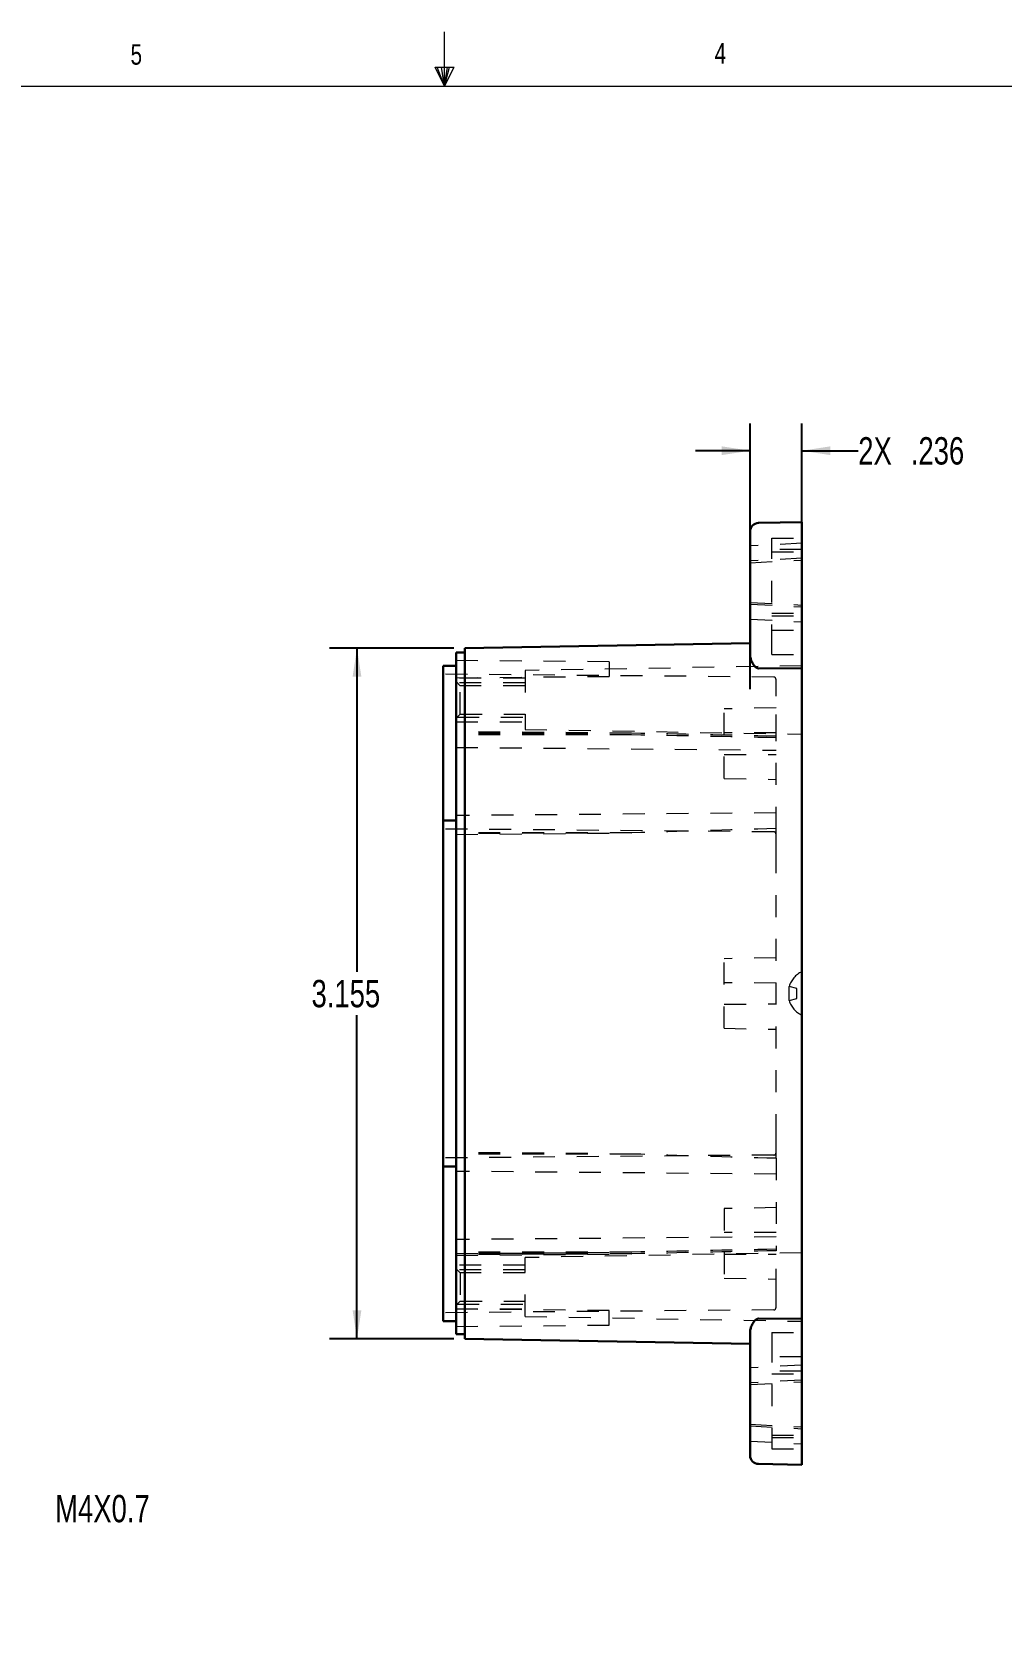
# Model space of a CAD drawing. Header units: inches. Extents: x 0.3 to 21.8, y 0.2 to 16.9.
# Drawn here: x 9.14 to 13.57, y 9.64 to 16.91 of the extents above; entities that cross this region are included whole.
import ezdxf

# ---------------------------------------------------------------- set-up
doc = ezdxf.new("R2010")
doc.units = ezdxf.units.IN
doc.header["$MEASUREMENT"] = 0
doc.linetypes.add('HIDDEN', pattern=[0.075, 0.05, -0.025])
doc.layers.add('SLD-0', color=7, linetype='Continuous')
doc.styles.add('SLDTEXTSTYLE1', font='TXT', dxfattribs={"width": 0.75})
doc.dimstyles.new('SLDDIMSTYLE1', dxfattribs={"dimtxt": 0.125, "dimasz": 0.13, "dimexe": 0, "dimexo": 0.0625, "dimgap": 0.03125, "dimtad": 0, "dimtih": 1, "dimtoh": 1, "dimdec": 3, "dimrnd": 1e-09, "dimzin": 12, "dimdsep": 46, "dimtxsty": 'SLDTEXTSTYLE1', "dimsah": 1, "dimcen": 0, "dimadec": 0, "dimazin": 3, "dimtfac": 1, "dimtdec": 3, "dimtofl": 0, "dimtmove": 0, "dimatfit": 3, "dimfxl": 0, "dimfrac": 2, "dimtolj": 1, "dimtzin": 12, "dimarcsym": 0})
doc.dimstyles.new('SLDDIMSTYLE2', dxfattribs={"dimtxt": 0.125, "dimasz": 0.13, "dimexe": 0, "dimexo": 0.0625, "dimgap": 0.03125, "dimtad": 0, "dimtih": 1, "dimtoh": 1, "dimdec": 6, "dimrnd": 1e-09, "dimzin": 12, "dimdsep": 46, "dimtxsty": 'SLDTEXTSTYLE1', "dimsah": 1, "dimcen": 0, "dimadec": 0, "dimazin": 3, "dimtfac": 1, "dimtdec": 3, "dimtofl": 0, "dimtmove": 0, "dimatfit": 3, "dimfxl": 0, "dimfrac": 2, "dimtolj": 1, "dimtzin": 12, "dimarcsym": 0})
doc.dimstyles.new('SLDDIMSTYLE3', dxfattribs={"dimtxt": 0.125, "dimasz": 0.13, "dimexe": 0, "dimexo": 0.0625, "dimgap": 0.03125, "dimtad": 0, "dimtih": 1, "dimtoh": 1, "dimdec": 3, "dimrnd": 1e-09, "dimzin": 12, "dimdsep": 46, "dimtxsty": 'SLDTEXTSTYLE1', "dimsah": 1, "dimcen": 0.09, "dimadec": 0, "dimazin": 3, "dimtfac": 1, "dimtdec": 3, "dimtofl": 0, "dimtmove": 0, "dimatfit": 3, "dimfxl": 0, "dimfrac": 2, "dimtolj": 1, "dimtzin": 12, "dimarcsym": 0})
doc.dimstyles.new('SLDDIMSTYLE7', dxfattribs={"dimtxt": 0.125, "dimasz": 0.13, "dimexe": 0, "dimexo": 0.0625, "dimgap": 0.03125, "dimtad": 0, "dimtih": 1, "dimtoh": 1, "dimdec": 3, "dimrnd": 1e-09, "dimzin": 12, "dimdsep": 46, "dimtxsty": 'SLDTEXTSTYLE1', "dimsah": 1, "dimcen": 0.09, "dimadec": 0, "dimazin": 3, "dimtfac": 1, "dimtdec": 3, "dimtmove": 0, "dimatfit": 0, "dimfxl": 0, "dimfrac": 2, "dimtolj": 1, "dimtzin": 12, "dimarcsym": 0})

# ---------------------------------------------------------------- blocks, each defined once
blk = doc.blocks.new('_D_1')
at = {"layer": 'SLD-0'}
for p, q in [((6.8302, 13.7681), (8.122, 15.0608)), ((8.122, 15.0608), (8.3473, 15.0608))]:
    blk.add_line(p, q, dxfattribs=at)
blk.add_solid([(6.8302, 13.7681), (6.9363, 13.8459), (6.908, 13.8742)], dxfattribs=at)
at = {"layer": 'SLD-0', "char_height": 0.125, "attachment_point": 1, "style": 'SLDTEXTSTYLE1'}
for s, insert in [('6X', (8.4098, 15.1246)), ('%%c', (8.6499, 15.1227)), ('.318', (8.8384, 15.1227))]:
    blk.add_mtext(s, dxfattribs=dict(at, insert=insert))
blk = doc.blocks.new('_D_2')
at = {"layer": 'SLD-0'}
for p, q in [((7.2612, 11.1113), (7.5988, 10.1605)), ((7.5988, 10.1605), (7.7488, 10.1605))]:
    blk.add_line(p, q, dxfattribs=at)
blk.add_solid([(7.2612, 11.1113), (7.2858, 10.9821), (7.3235, 10.9955)], dxfattribs=at)
at = {"layer": 'SLD-0', "char_height": 0.125, "attachment_point": 1, "style": 'SLDTEXTSTYLE1'}
for s, insert in [('4X BRASS INSERT:', (7.8738, 10.2224)), ('M4X0.7', (9.244, 10.2224))]:
    blk.add_mtext(s, dxfattribs=dict(at, insert=insert))
blk = doc.blocks.new('_D_32')
at = {"layer": 'SLD-0'}
for p, q in [((11.0652, 14.0913), (10.498, 14.0913)), ((10.623, 14.0913), (10.623, 12.613)), ((10.623, 10.9363), (10.623, 12.4146)), ((11.0652, 10.9363), (10.498, 10.9363))]:
    blk.add_line(p, q, dxfattribs=at)
for points in [[(10.623, 14.0913), (10.603, 13.9613), (10.643, 13.9613)], [(10.623, 10.9363), (10.643, 11.0663), (10.603, 11.0663)]]:
    blk.add_solid(points, dxfattribs=at)
at = {"layer": 'SLD-0', "insert": (10.4153, 12.5758), "char_height": 0.125, "attachment_point": 1, "style": 'SLDTEXTSTYLE1'}
blk.add_mtext('3.155', dxfattribs=at)
blk = doc.blocks.new('_D_33')
at = {"layer": 'SLD-0'}
for p, q in [((12.4194, 13.9051), (12.4194, 15.119)), ((12.6556, 13.9051), (12.6556, 15.119)), ((12.4194, 14.994), (12.1694, 14.994)), ((12.6556, 14.994), (12.9133, 14.994))]:
    blk.add_line(p, q, dxfattribs=at)
for points in [[(12.4194, 14.994), (12.2894, 15.014), (12.2894, 14.974)], [(12.6556, 14.994), (12.7856, 14.974), (12.7856, 15.014)]]:
    blk.add_solid(points, dxfattribs=at)
at = {"layer": 'SLD-0', "char_height": 0.125, "attachment_point": 1, "style": 'SLDTEXTSTYLE1'}
for s, insert in [('2X', (12.9133, 15.0559)), ('.236', (13.1534, 15.0559))]:
    blk.add_mtext(s, dxfattribs=dict(at, insert=insert))

msp = doc.modelspace()

# ---------------------------------------------------------------- linework, layer by layer
at = {"color": 7, "linetype": 'Continuous', "lineweight": 0}
for p, q in [((11.0228799, 16.6606007), (11.0228799, 16.9082963)), ((10.9809047, 16.7462204), (11.0669961, 16.7462204)), ((11.0228799, 16.6606007), (10.9809047, 16.7462204)), ((11.0228799, 16.6606007), (10.9890704, 16.7462204)), ((11.0228799, 16.6606007), (11.0085518, 16.7462204)), ((11.0228799, 16.6606007), (11.0358258, 16.7462204)), ((11.0228799, 16.6606007), (11.0459562, 16.7462204)), ((11.0228799, 16.6606007), (11.0669961, 16.7462204)), ((0.5228799, 16.6606007), (21.5228799, 16.6606007))]:
    msp.add_line(p, q, dxfattribs=at)
at = {"color": 7, "linetype": 'Continuous', "lineweight": 30}
for p, q in [((12.419371, 14.5103518), (12.419371, 14.624522)), ((12.458054, 14.6638861), (12.6555915, 14.6673342)), ((12.6555915, 14.6673342), (12.6555915, 14.5214324)), ((12.419371, 14.0594182), (12.419371, 14.5103518)), ((12.6555915, 14.5214324), (12.6555915, 14.0005473)), ((12.419371, 14.1140993), (11.1151584, 14.0913342)), ((11.0757883, 13.8551137), (11.0757883, 14.0713342)), ((11.0757883, 14.0713342), (11.1151584, 14.0713342)), ((11.1151584, 13.8551137), (11.1151584, 14.0913342)), ((11.0167332, 14.0112411), (11.0757883, 14.0117565)), ((11.0167332, 13.8720428), (11.0167332, 14.0112411)), ((12.458054, 13.9991089), (12.6555915, 14.0005473)), ((12.6555915, 13.8551137), (12.6555915, 14.0005473)), ((11.0167332, 13.490342), (11.0167332, 13.8720428)), ((11.0757883, 11.1725546), (11.0757883, 13.8551137)), ((11.1151584, 11.1725546), (11.1151584, 13.8551137)), ((12.6555915, 11.1725546), (12.6555915, 13.8551137)), ((11.0167332, 13.3037608), (11.0167332, 13.490342)), ((11.0167332, 13.3037608), (11.0757883, 13.3042762)), ((11.0167332, 13.1645625), (11.0167332, 13.3037608)), ((11.0167332, 11.8631058), (11.0167332, 13.1645625)), ((11.0167332, 11.7239075), (11.0167332, 11.8631058)), ((11.0167332, 11.7239075), (11.0757883, 11.7233922)), ((11.0167332, 11.5373263), (11.0167332, 11.7239075)), ((11.0167332, 11.1556255), (11.0167332, 11.5373263)), ((11.0167332, 11.0164272), (11.0167332, 11.1556255)), ((11.0757883, 10.9563342), (11.0757883, 11.1725546)), ((11.1151584, 10.9363342), (11.1151584, 11.1725546)), ((12.6555915, 11.027121), (12.6555915, 11.1725546)), ((11.0167332, 11.0164272), (11.0757883, 11.0159118)), ((12.458054, 11.0285594), (12.6555915, 11.027121)), ((12.6555915, 10.5062359), (12.6555915, 11.027121)), ((11.0757883, 10.9563342), (11.1151584, 10.9563342)), ((12.419371, 10.913569), (11.1151584, 10.9363342)), ((12.419371, 10.5173165), (12.419371, 10.9682501)), ((12.419371, 10.4031463), (12.419371, 10.5173165)), ((12.6555915, 10.3603342), (12.6555915, 10.5062359)), ((12.458054, 10.3637822), (12.6555915, 10.3603342))]:
    msp.add_line(p, q, dxfattribs=at)
at = {"color": 7, "linetype": 'HIDDEN', "lineweight": 0}
for p, q in [((12.6555915, 14.5714188), (12.419371, 14.559039)), ((12.5177962, 14.5944995), (12.6555915, 14.5944995)), ((12.5177962, 14.5489612), (12.5177962, 14.5944995)), ((12.5177962, 14.1001733), (12.5177962, 14.5489612)), ((12.6555915, 14.5431413), (12.5177962, 14.5431413)), ((12.6555915, 14.5025211), (12.419371, 14.4901413)), ((12.419371, 14.4822673), (12.6555915, 14.4946471)), ((12.5177962, 14.5322673), (12.6555915, 14.5322673)), ((12.419371, 14.301165), (12.6555915, 14.2887852)), ((12.419371, 14.2932909), (12.6555915, 14.2809112)), ((12.5177962, 14.251165), (12.6555915, 14.251165)), ((12.419371, 14.2243933), (12.6555915, 14.2120135)), ((12.5177962, 14.2402909), (12.6555915, 14.2402909)), ((12.5177962, 14.1743933), (12.6555915, 14.1743933)), ((12.5177962, 14.0630034), (12.5177962, 14.1001733)), ((11.7757883, 14.0292253), (11.0757883, 14.0353342)), ((11.7757883, 14.0292253), (11.7757883, 13.9627028)), ((12.5177962, 14.0630034), (12.6555915, 14.0630034)), ((12.5275685, 13.9597169), (11.0167332, 13.9729018)), ((11.0757883, 13.956594), (11.7757883, 13.9627028)), ((11.3907883, 13.9551137), (11.0757883, 13.9551137)), ((11.3907883, 13.9551137), (11.0757883, 13.9551137)), ((12.6555915, 14.0116137), (11.3907883, 13.9895365)), ((11.3907883, 13.9895365), (11.3907883, 13.7206909)), ((11.0944891, 13.9200743), (11.0757883, 13.9387751)), ((11.3907883, 13.9338538), (11.0807096, 13.9338538)), ((11.0944891, 13.7901531), (11.0944891, 13.9200743)), ((11.3907883, 13.9200743), (11.0944891, 13.9200743)), ((12.5374813, 13.8720428), (12.5374813, 13.9497173)), ((12.5374813, 13.8187448), (12.3012608, 13.8146216)), ((12.3012608, 13.4965113), (12.3012608, 13.8146216)), ((12.5374813, 13.6893923), (12.5374813, 13.8720428)), ((11.0757883, 13.7714523), (11.0944891, 13.7901531)), ((11.0757883, 13.7551137), (11.3907883, 13.7551137)), ((11.0757883, 13.7551137), (11.3907883, 13.7551137)), ((11.0807096, 13.7763735), (11.3907883, 13.7763735)), ((11.0944891, 13.7901531), (11.3907883, 13.7901531)), ((11.8779089, 13.7034571), (11.0757883, 13.7104571)), ((11.8779089, 13.7034571), (11.0757883, 13.7082062)), ((11.8779089, 13.7034571), (11.0757883, 13.7034571)), ((11.8779089, 13.6957767), (11.0757883, 13.7027767)), ((11.8779089, 13.6957767), (11.0757883, 13.7007663)), ((11.8779089, 13.6957767), (11.0757883, 13.6957767)), ((11.3907883, 13.7206909), (12.6555915, 13.6986137)), ((12.5374813, 13.704779), (12.3012608, 13.704779)), ((12.5374813, 13.2670681), (12.5374813, 13.6893923)), ((11.0757883, 13.6385782), (12.5374813, 13.6258222)), ((12.3012608, 13.6063538), (12.5374813, 13.6063538)), ((12.3012608, 13.4965113), (12.5374813, 13.4923881)), ((12.5374813, 13.3393185), (11.0757883, 13.3265625)), ((12.5275685, 13.2522366), (11.0167332, 13.2654214)), ((11.8779089, 13.2474254), (11.0757883, 13.2439932)), ((11.8779089, 13.2474254), (11.0757883, 13.2474254)), ((11.0757883, 13.2404254), (11.8779089, 13.2474254)), ((12.5374813, 13.242237), (12.5374813, 13.2670681)), ((12.5374813, 13.1645625), (12.5374813, 13.242237)), ((12.5374813, 11.8631058), (12.5374813, 13.1645625)), ((12.5374813, 12.6770125), (12.3012608, 12.6728893)), ((12.3012608, 12.354779), (12.3012608, 12.6728893)), ((12.5374813, 12.5609853), (12.3012608, 12.5630468)), ((12.5971285, 12.4815806), (12.5971285, 12.5460877)), ((12.6332471, 12.5364098), (12.5971285, 12.5460877)), ((12.6332471, 12.4912585), (12.6332471, 12.5364098)), ((12.3012608, 12.4646216), (12.5374813, 12.466683)), ((12.5971285, 12.4815806), (12.6332471, 12.4912585)), ((12.3012608, 12.354779), (12.5374813, 12.3506558)), ((12.5374813, 11.7854313), (12.5374813, 11.8631058)), ((12.5275685, 11.7754317), (11.0167332, 11.7622469)), ((11.8779089, 11.7802429), (11.0757883, 11.7872429)), ((11.8779089, 11.7802429), (11.0757883, 11.7836751)), ((11.8779089, 11.7802429), (11.0757883, 11.7802429)), ((12.5374813, 11.7606002), (12.5374813, 11.7854313)), ((12.5374813, 11.6883498), (11.0757883, 11.7011058)), ((12.5374813, 11.7606002), (12.5374813, 11.338276)), ((12.5374813, 11.5352802), (12.3012608, 11.531157)), ((12.3012608, 11.531157), (12.3012608, 11.2130468)), ((12.5374813, 11.4213145), (12.3012608, 11.4213145)), ((12.5374813, 11.4018461), (11.0757883, 11.3890901)), ((12.5374813, 11.1556255), (12.5374813, 11.338276)), ((11.8779089, 11.3318916), (11.0757883, 11.326902)), ((11.8779089, 11.3318916), (11.0757883, 11.3318916)), ((11.0757883, 11.3248916), (11.8779089, 11.3318916)), ((11.8779089, 11.3242112), (11.0757883, 11.3194621)), ((11.8779089, 11.3242112), (11.0757883, 11.3242112)), ((11.0757883, 11.3172112), (11.8779089, 11.3242112)), ((11.3907883, 11.2725546), (11.0757883, 11.2725546)), ((11.3907883, 11.2725546), (11.0757883, 11.2725546)), ((12.6555915, 11.3290546), (11.3907883, 11.3069774)), ((11.3907883, 11.0381318), (11.3907883, 11.3069774)), ((12.3012608, 11.3228893), (12.5374813, 11.3228893)), ((11.0944891, 11.2375153), (11.0757883, 11.256216)), ((11.3907883, 11.2512948), (11.0807096, 11.2512948)), ((11.0944891, 11.2375153), (11.0944891, 11.107594)), ((11.3907883, 11.2375153), (11.0944891, 11.2375153)), ((12.3012608, 11.2130468), (12.5374813, 11.2089235)), ((12.5374813, 11.077951), (12.5374813, 11.1556255)), ((12.5275685, 11.0679514), (11.0167332, 11.0547665)), ((11.0757883, 11.0888932), (11.0944891, 11.107594)), ((11.0757883, 11.0725546), (11.3907883, 11.0725546)), ((11.0757883, 11.0725546), (11.3907883, 11.0725546)), ((11.7757883, 11.0649655), (11.0757883, 11.0710743)), ((11.0807096, 11.0938145), (11.3907883, 11.0938145)), ((11.0944891, 11.107594), (11.3907883, 11.107594)), ((11.7757883, 10.998443), (11.7757883, 11.0649655)), ((11.0757883, 10.9923342), (11.7757883, 10.998443)), ((11.3907883, 11.0381318), (12.6555915, 11.0160546)), ((12.5177962, 10.9646649), (12.5177962, 10.927495)), ((12.5177962, 10.9646649), (12.6555915, 10.9646649)), ((12.5177962, 10.927495), (12.5177962, 10.4787071)), ((12.6555915, 10.853275), (12.5177962, 10.853275)), ((12.6555915, 10.8156548), (12.419371, 10.803275)), ((12.6555915, 10.7873774), (12.5177962, 10.7873774)), ((12.5177962, 10.7765033), (12.6555915, 10.7765033)), ((12.6555915, 10.7467572), (12.419371, 10.7343774)), ((12.419371, 10.7265033), (12.6555915, 10.7388831)), ((12.419371, 10.545401), (12.6555915, 10.5330212)), ((12.419371, 10.537527), (12.6555915, 10.5251472)), ((12.419371, 10.4686293), (12.6555915, 10.4562495)), ((12.5177962, 10.495401), (12.6555915, 10.495401)), ((12.5177962, 10.484527), (12.6555915, 10.484527)), ((12.5177962, 10.4787071), (12.5177962, 10.4331688)), ((12.5177962, 10.4331688), (12.6555915, 10.4331688))]:
    msp.add_line(p, q, dxfattribs=at)
at = {"color": 7, "linetype": 'Continuous', "lineweight": 30}
for centre, start, end in [((12.4587411, 14.624522), 91, 180), ((12.4587411, 10.4031463), 180, 269)]:
    msp.add_arc(centre, 0.0393701, start, end, dxfattribs=at)
at = {"color": 7, "linetype": 'HIDDEN', "lineweight": 0}
for centre, radius, start, end in [((12.5274813, 13.9497173), 0.01, 0, 89.5), ((12.5274813, 13.242237), 0.01, 0, 89.5), ((12.7012853, 12.5138342), 0.1090363, 114.77583957, 162.79413284), ((12.7012853, 12.5138342), 0.1090363, 197.20586716, 245.22416043), ((12.5274813, 11.7854313), 0.01, 270.5, 0), ((12.5274813, 11.077951), 0.01, 270.5, 0)]:
    msp.add_arc(centre, radius, start, end, dxfattribs=at)
at = {"color": 7, "linetype": 'Continuous', "lineweight": 30}
for points, knots in [([(12.458054, 13.9991089), (12.4539067, 13.9990787), (12.4501402, 14.0008097), (12.4439585, 14.0051771), (12.4414452, 14.0077657), (12.4346391, 14.0158598), (12.431248, 14.0215325), (12.425545, 14.0328366), (12.4233405, 14.038436), (12.4202647, 14.0491929), (12.419371, 14.0543937), (12.419371, 14.0594182)], [0, 0, 0, 0, 0.125, 0.125, 0.25, 0.25, 0.5, 0.5, 0.75, 0.75, 1, 1, 1, 1]), ([(12.419371, 10.9682501), (12.419371, 10.9732639), (12.4202619, 10.9784691), (12.4233503, 10.9892631), (12.4255767, 10.9949003), (12.431254, 11.0061422), (12.4346555, 11.0118308), (12.4414525, 11.0199098), (12.4440069, 11.0225274), (12.4501127, 11.0268372), (12.4539188, 11.0285895), (12.458054, 11.0285594)], [0, 0, 0, 0, 0.25, 0.25, 0.5, 0.5, 0.75, 0.75, 0.875, 0.875, 1, 1, 1, 1])]:
    msp.add_open_spline(points, degree=3, knots=knots, dxfattribs=at)
at = {"color": 7, "linetype": 'HIDDEN', "lineweight": 0}
for points in [[(12.5374813, 13.6893923), (12.3176196, 13.6938817), (12.0977618, 13.6985515), (11.8779089, 13.7034571)], [(12.5374813, 13.6825841), (12.3176205, 13.6868136), (12.0977628, 13.6911972), (11.8779089, 13.6957767)], [(12.5374813, 13.2670681), (12.317606, 13.2611474), (12.0977443, 13.2547483), (11.8779089, 13.2474254)], [(12.5374813, 11.7606002), (12.317606, 11.7665209), (12.0977443, 11.77292), (11.8779089, 11.7802429)], [(12.5374813, 11.3450842), (12.3176205, 11.3408547), (12.0977628, 11.3364711), (11.8779089, 11.3318916)], [(12.5374813, 11.338276), (12.3176196, 11.3337866), (12.0977618, 11.3291168), (11.8779089, 11.3242112)]]:
    msp.add_open_spline(points, degree=3, dxfattribs=at)

# ---------------------------------------------------------------- texts
at = {"color": 7, "linetype": 'Continuous', "lineweight": 0, "char_height": 0.09375, "attachment_point": 1, "style": 'SLDTEXTSTYLE1'}
for s, insert in [('5', (9.5885629, 16.8516612)), ('4', (12.2571558, 16.8572006))]:
    msp.add_mtext(s, dxfattribs=dict(at, insert=insert))

# ---------------------------------------------------------------- dimensions: what is measured, and where the dimension line sits
at = {"layer": 'SLD-0'}
dim = msp.add_diameter_dim_2p(p1=(6.6053787, 13.5430588), p2=(6.8302392, 13.7680741), text='6X <>', dimstyle='SLDDIMSTYLE1', dxfattribs=at)
dim.commit()
dim.dimension.update_dxf_attribs({"geometry": '_D_1', "text_midpoint": (8.7856528, 15.0607672), "dimtype": 163})
dim = msp.add_linear_dim(base=(12.419371, 14.9939782), p1=(12.6555915, 13.8551137), p2=(12.419371, 13.8551137), text='2X <>', dimstyle='SLDDIMSTYLE7', dxfattribs=at)
dim.commit()
dim.dimension.update_dxf_attribs({"geometry": '_D_33', "text_midpoint": (13.1949393, 14.9939782), "dimtype": 160})
dim = msp.add_linear_dim(base=(10.6230324, 10.9363342), p1=(11.1151584, 14.0913342), p2=(11.1151584, 10.9363342), angle=90, dimstyle='SLDDIMSTYLE3', dxfattribs=at)
dim.commit()
dim.dimension.update_dxf_attribs({"geometry": '_D_32', "text_midpoint": (10.6230324, 12.5138342), "dimtype": 160})
dim = msp.add_diameter_dim_2p(p1=(7.2177273, 11.2337712), p2=(7.2611977, 11.1113381), text='4X BRASS INSERT: M4X0.7\\P', dimstyle='SLDDIMSTYLE2', override={"dimpost": '<>'}, dxfattribs=at)
dim.commit()
dim.dimension.update_dxf_attribs({"geometry": '_D_2', "text_midpoint": (8.7853536, 10.1604813), "dimtype": 163})

doc.saveas('drawing.dxf')
